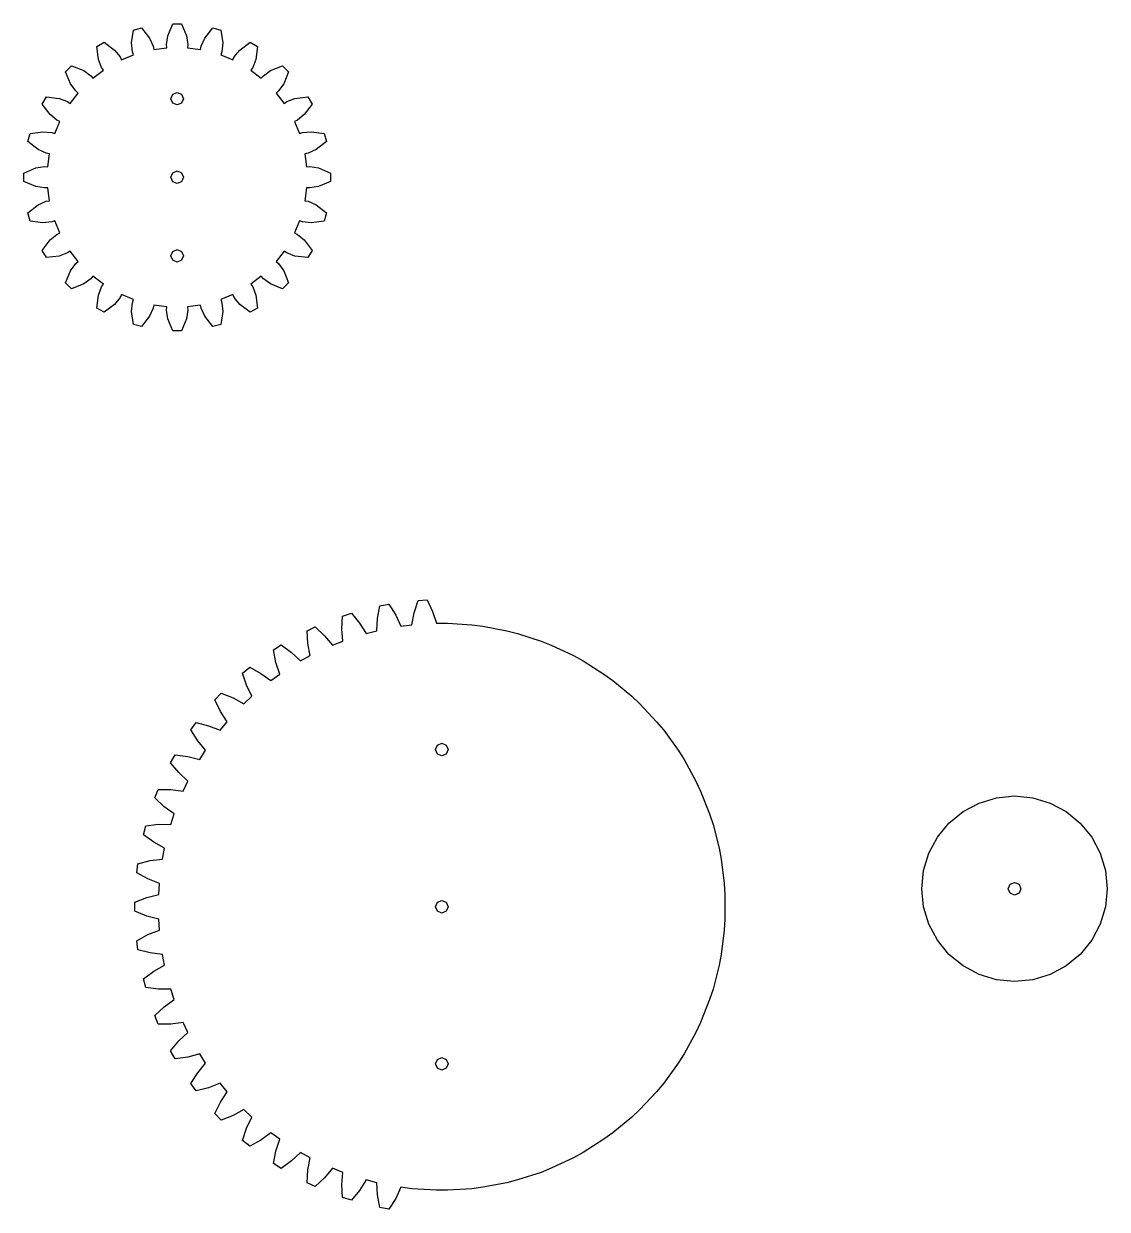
# Model space of a CAD drawing. Extents: x 14 to 160, y 102 to 262.
import ezdxf

# ---------------------------------------------------------------- set-up
doc = ezdxf.new("R2010")
doc.units = 0
doc.layers.add('Layer_1', color=7, linetype='CONTINUOUS')

msp = doc.modelspace()

# ---------------------------------------------------------------- linework, layer by layer
at = {"layer": 'Layer_1', "color": 7}
for points in [[(52.263122, 242.912226), (52.701472, 242.947526), (53.870272, 242.756086), (55.494882, 242.076326), (55.494882, 240.937626), (53.870272, 240.257866), (52.701472, 240.066426), (52.263122, 240.101726), (52.032222, 238.347806), (52.464762, 238.268456), (53.544192, 237.781026), (54.937502, 236.703946), (54.642792, 235.604056), (52.897602, 235.367936), (51.719082, 235.485526), (51.304812, 235.633076), (50.627822, 233.998686), (51.025092, 233.810076), (51.941582, 233.059886), (53.008652, 231.658886), (52.439302, 230.672756), (50.692472, 230.896366), (49.584542, 231.314976), (49.222572, 231.564716), (48.145642, 230.161236), (48.480552, 229.876236), (49.171652, 228.914396), (49.839762, 227.284966), (49.034582, 226.479786), (47.405152, 227.147896), (46.443312, 227.838996), (46.158312, 228.173906), (44.754832, 227.096976), (45.004572, 226.735006), (45.423182, 225.627076), (45.646792, 223.880246), (44.660662, 223.310896), (43.259662, 224.377966), (42.509472, 225.294456), (42.320862, 225.691726), (40.686472, 225.014736), (40.834022, 224.600466), (40.951612, 223.421946), (40.715492, 221.676756), (39.615602, 221.382046), (38.538522, 222.775356), (38.051092, 223.854786), (37.971742, 224.287326), (36.217822, 224.056426), (36.253122, 223.618076), (36.061682, 222.449276), (35.381922, 220.824666), (34.243222, 220.824666), (33.563462, 222.449276), (33.372022, 223.618076), (33.407322, 224.056426), (31.653402, 224.287326), (31.574052, 223.854786), (31.086622, 222.775356), (30.009542, 221.382046), (28.909652, 221.676756), (28.673532, 223.421946), (28.791122, 224.600466), (28.938672, 225.014736), (27.304282, 225.691726), (27.115672, 225.294456), (26.365482, 224.377966), (24.964482, 223.310896), (23.978352, 223.880246), (24.201962, 225.627076), (24.620572, 226.735006), (24.870312, 227.096976), (23.466832, 228.173906), (23.181832, 227.838996), (22.219992, 227.147896), (20.590562, 226.479786), (19.785382, 227.284966), (20.453492, 228.914396), (21.144592, 229.876236), (21.479502, 230.161236), (20.402572, 231.564716), (20.040602, 231.314976), (18.932672, 230.896366), (17.185842, 230.672756), (16.616492, 231.658886), (17.683562, 233.059886), (18.600052, 233.810076), (18.997322, 233.998686), (18.320332, 235.633076), (17.906062, 235.485526), (16.727542, 235.367936), (14.982352, 235.604056), (14.687642, 236.703946), (16.080952, 237.781026), (17.160382, 238.268456), (17.592922, 238.347806), (17.362022, 240.101726), (16.923672, 240.066426), (15.754872, 240.257866), (14.130262, 240.937626), (14.130262, 242.076326), (15.754872, 242.756086), (16.923672, 242.947526), (17.362022, 242.912226), (17.592922, 244.666146), (17.160382, 244.745496), (16.080952, 245.232926), (14.687642, 246.310006), (14.982352, 247.409896), (16.727542, 247.646016), (17.906062, 247.528426), (18.320332, 247.380876), (18.997322, 249.015266), (18.600052, 249.203876), (17.683562, 249.954066), (16.616492, 251.355066), (17.185842, 252.341196), (18.932672, 252.117586), (20.040602, 251.698976), (20.402572, 251.449236), (21.479502, 252.852716), (21.144592, 253.137716), (20.453492, 254.099556), (19.785382, 255.728986), (20.590562, 256.534166), (22.219992, 255.866056), (23.181832, 255.174956), (23.466832, 254.840046), (24.870312, 255.916976), (24.620572, 256.278946), (24.201962, 257.386876), (23.978352, 259.133706), (24.964482, 259.703056), (26.365482, 258.635986), (27.115672, 257.719496), (27.304282, 257.322226), (28.938672, 257.999216), (28.791122, 258.413486), (28.673532, 259.592006), (28.909652, 261.337196), (30.009542, 261.631906), (31.086622, 260.238596), (31.574052, 259.159166), (31.653402, 258.726626), (33.407322, 258.957526), (33.372022, 259.395876), (33.563462, 260.564676), (34.243222, 262.189286), (35.381922, 262.189286), (36.061682, 260.564676), (36.253122, 259.395876), (36.217822, 258.957526), (37.971742, 258.726626), (38.051092, 259.159166), (38.538522, 260.238596), (39.615602, 261.631906), (40.715492, 261.337196), (40.951612, 259.592006), (40.834022, 258.413486), (40.686472, 257.999216), (42.320862, 257.322226), (42.509472, 257.719496), (43.259662, 258.635986), (44.660662, 259.703056), (45.646792, 259.133706), (45.423182, 257.386876), (45.004572, 256.278946), (44.754832, 255.916976), (46.158312, 254.840046), (46.443312, 255.174956), (47.405152, 255.866056), (49.034582, 256.534166), (49.839762, 255.728986), (49.171652, 254.099556), (48.480552, 253.137716), (48.145642, 252.852716), (49.222572, 251.449236), (49.584542, 251.698976), (50.692472, 252.117586), (52.439302, 252.341196), (53.008652, 251.355066), (51.941582, 249.954066), (51.025092, 249.203876), (50.627822, 249.015266), (51.304812, 247.380876), (51.719082, 247.528426), (52.897602, 247.646016), (54.642792, 247.409896), (54.937502, 246.310006), (53.544192, 245.232926), (52.464762, 244.745496), (52.032222, 244.666146)], [(35.662573, 252.090313), (35.413613, 251.489272), (34.812572, 251.240313), (34.211531, 251.489272), (33.962572, 252.090313), (34.211531, 252.691354), (34.812572, 252.940313), (35.413613, 252.691354), (35.662573, 252.090313)], [(35.662573, 241.506977), (35.413613, 240.905936), (34.812572, 240.656977), (34.211531, 240.905936), (33.962572, 241.506977), (34.211531, 242.108018), (34.812572, 242.356977), (35.413613, 242.108018), (35.662573, 241.506977)], [(35.662573, 230.923645), (35.413613, 230.322604), (34.812572, 230.073645), (34.211531, 230.322604), (33.962572, 230.923645), (34.211531, 231.524686), (34.812572, 231.773645), (35.413613, 231.524686), (35.662573, 230.923645)], [(108.65464, 144.88866), (108.65464, 141.5777), (108.56124, 140.09272), (108.14627, 136.80788), (107.86746, 135.34632), (107.04406, 132.13938), (106.58427, 130.72428), (105.36542, 127.64583), (104.7319, 126.29952), (103.13685, 123.39811), (102.33958, 122.14182), (100.39345, 119.46321), (99.445011, 118.31675), (97.178521, 115.90317), (96.093871, 114.88462), (93.542741, 112.77414), (92.338991, 111.89956), (89.543461, 110.12546), (88.239591, 109.40865), (85.243741, 107.99892), (83.860311, 107.45118), (80.711421, 106.42806), (79.270251, 106.05803), (76.017941, 105.43762), (74.541761, 105.25114), (71.237341, 105.04324), (69.749421, 105.04324), (66.445001, 105.25114), (64.968821, 105.43762), (64.269051, 103.93431), (63.346471, 102.47475), (62.134231, 102.706), (61.813741, 104.40269), (61.716541, 106.05803), (60.275371, 106.42806), (59.392711, 105.02431), (58.294461, 103.69189), (57.120781, 104.07324), (57.015461, 105.79672), (57.126471, 107.4512), (55.743041, 107.99894), (54.691401, 106.71688), (53.434821, 105.53262), (52.318176, 106.05807), (52.429696, 107.78116), (52.747196, 109.40867), (51.443326, 110.12548), (50.239296, 108.98534), (48.844196, 107.96791), (47.802216, 108.62916), (48.128816, 110.32469), (48.647796, 111.89958), (47.444046, 112.77416), (46.106606, 111.79391), (44.594996, 110.95935), (43.644116, 111.74599), (44.180646, 113.38721), (44.892916, 114.88464), (43.808266, 115.90319), (42.358526, 115.0983), (40.754226, 114.45977), (39.909436, 115.35938), (40.647436, 116.92042), (41.541766, 118.31677), (40.593336, 119.46323), (39.054136, 118.84638), (37.382466, 118.41396), (36.657086, 119.41236), (37.584916, 120.86859), (38.647206, 122.14184), (37.849936, 123.39813), (36.245566, 122.97907), (34.532876, 122.75957), (33.938356, 123.84101), (35.041386, 125.16947), (36.254876, 126.29954), (35.621356, 127.64585), (33.977106, 127.43117), (32.250416, 127.42817), (31.796116, 128.5756), (33.056946, 129.75534), (34.402506, 130.7244), (33.942716, 132.1395), (32.284536, 132.1325), (30.571066, 132.34583), (30.264166, 133.54114), (31.662916, 134.55356), (33.119316, 135.34634), (32.840506, 136.8079), (31.194536, 137.00887), (29.521316, 137.43527), (29.366646, 138.65963), (30.881256, 139.48875), (32.425536, 140.09274), (32.332106, 141.57772), (30.724306, 141.98341), (29.117726, 142.61616), (29.117726, 143.85024), (30.724306, 144.48299), (32.332106, 144.88868), (32.425536, 146.37366), (30.881256, 146.97765), (29.366646, 147.80677), (29.521316, 149.03113), (31.194536, 149.45753), (32.840506, 149.6585), (33.119316, 151.12006), (31.662916, 151.91284), (30.264166, 152.92526), (30.571066, 154.12057), (32.284536, 154.3339), (33.942716, 154.3269), (34.402506, 155.742), (33.056946, 156.71106), (31.796116, 157.8908), (32.250416, 159.03823), (33.977106, 159.03523), (35.621356, 158.82055), (36.254876, 160.16686), (35.041386, 161.29693), (33.938356, 162.62539), (34.532876, 163.70683), (36.245566, 163.48733), (37.849936, 163.06827), (38.647206, 164.32456), (37.584916, 165.59781), (36.657086, 167.05404), (37.382466, 168.05244), (39.054136, 167.62002), (40.593336, 167.00317), (41.541766, 168.14963), (40.647436, 169.54598), (39.909436, 171.10702), (40.754226, 172.00663), (42.358526, 171.3681), (43.808266, 170.56321), (44.892916, 171.58176), (44.180646, 173.07919), (43.644116, 174.72041), (44.594996, 175.50705), (46.106606, 174.67249), (47.444046, 173.69224), (48.647796, 174.56682), (48.128816, 176.14171), (47.802216, 177.83724), (48.844196, 178.49849), (50.239296, 177.48106), (51.443326, 176.34092), (52.747196, 177.05773), (52.429696, 178.68524), (52.318176, 180.40833), (53.434821, 180.93378), (54.691401, 179.74952), (55.743041, 178.46746), (57.126471, 179.0152), (57.015461, 180.66968), (57.120781, 182.39316), (58.294461, 182.77451), (59.392711, 181.44209), (60.275371, 180.03834), (61.716541, 180.40837), (61.813741, 182.06371), (62.134231, 183.7604), (63.346471, 183.99165), (64.269051, 182.53209), (64.968821, 181.02878), (66.445001, 181.21526), (66.748931, 182.84537), (67.279551, 184.48851), (68.511211, 184.56601), (69.243591, 183.00233), (69.749421, 181.42317), (71.237341, 181.42317), (74.541761, 181.21527), (76.017941, 181.02879), (79.270251, 180.40838), (80.711421, 180.03835), (83.860311, 179.01521), (85.243741, 178.46747), (88.239591, 177.05774), (89.543461, 176.34093), (92.338991, 174.56683), (93.542741, 173.69225), (96.093871, 171.58177), (97.178511, 170.56322), (99.445011, 168.14964), (100.39344, 167.00318), (102.33958, 164.32457), (103.13685, 163.06828), (104.7319, 160.16687), (105.36542, 158.82056), (106.58427, 155.74211), (107.04406, 154.32701), (107.86746, 151.12007), (108.14627, 149.65851), (108.56124, 146.37367)], [(71.343347, 164.39987), (71.094388, 163.798829), (70.493347, 163.54987), (69.892306, 163.798829), (69.643347, 164.39987), (69.892306, 165.000911), (70.493347, 165.24987), (71.094388, 165.000911), (71.343347, 164.39987)], [(160.18842, 145.65343), (159.946017, 143.203413), (159.236914, 140.869887), (158.088273, 138.718424), (156.527255, 136.814595), (154.623426, 135.253577), (152.471963, 134.104936), (150.138437, 133.395833), (147.68842, 133.15343), (145.238403, 133.395833), (142.904877, 134.104936), (140.753414, 135.253577), (138.849585, 136.814595), (137.288567, 138.718424), (136.139926, 140.869887), (135.430823, 143.203413), (135.18842, 145.65343), (135.430823, 148.103447), (136.139926, 150.436973), (137.288567, 152.588436), (138.849585, 154.492265), (140.753414, 156.053283), (142.904877, 157.201924), (145.238403, 157.911027), (147.68842, 158.15343), (150.138437, 157.911027), (152.471963, 157.201924), (154.623426, 156.053283), (156.527255, 154.492265), (158.088273, 152.588436), (159.236914, 150.436973), (159.946017, 148.103447), (160.18842, 145.65343)], [(148.53842, 145.65343), (148.289461, 145.052389), (147.68842, 144.80343), (147.087379, 145.052389), (146.83842, 145.65343), (147.087379, 146.254471), (147.68842, 146.50343), (148.289461, 146.254471), (148.53842, 145.65343)], [(71.343347, 143.23318), (71.094388, 142.632139), (70.493347, 142.38318), (69.892306, 142.632139), (69.643347, 143.23318), (69.892306, 143.834221), (70.493347, 144.08318), (71.094388, 143.834221), (71.343347, 143.23318)], [(71.343347, 122.0665), (71.094388, 121.465459), (70.493347, 121.2165), (69.892306, 121.465459), (69.643347, 122.0665), (69.892306, 122.667541), (70.493347, 122.9165), (71.094388, 122.667541), (71.343347, 122.0665)]]:
    msp.add_lwpolyline(points, close=True, dxfattribs=at)

doc.saveas('drawing.dxf')
